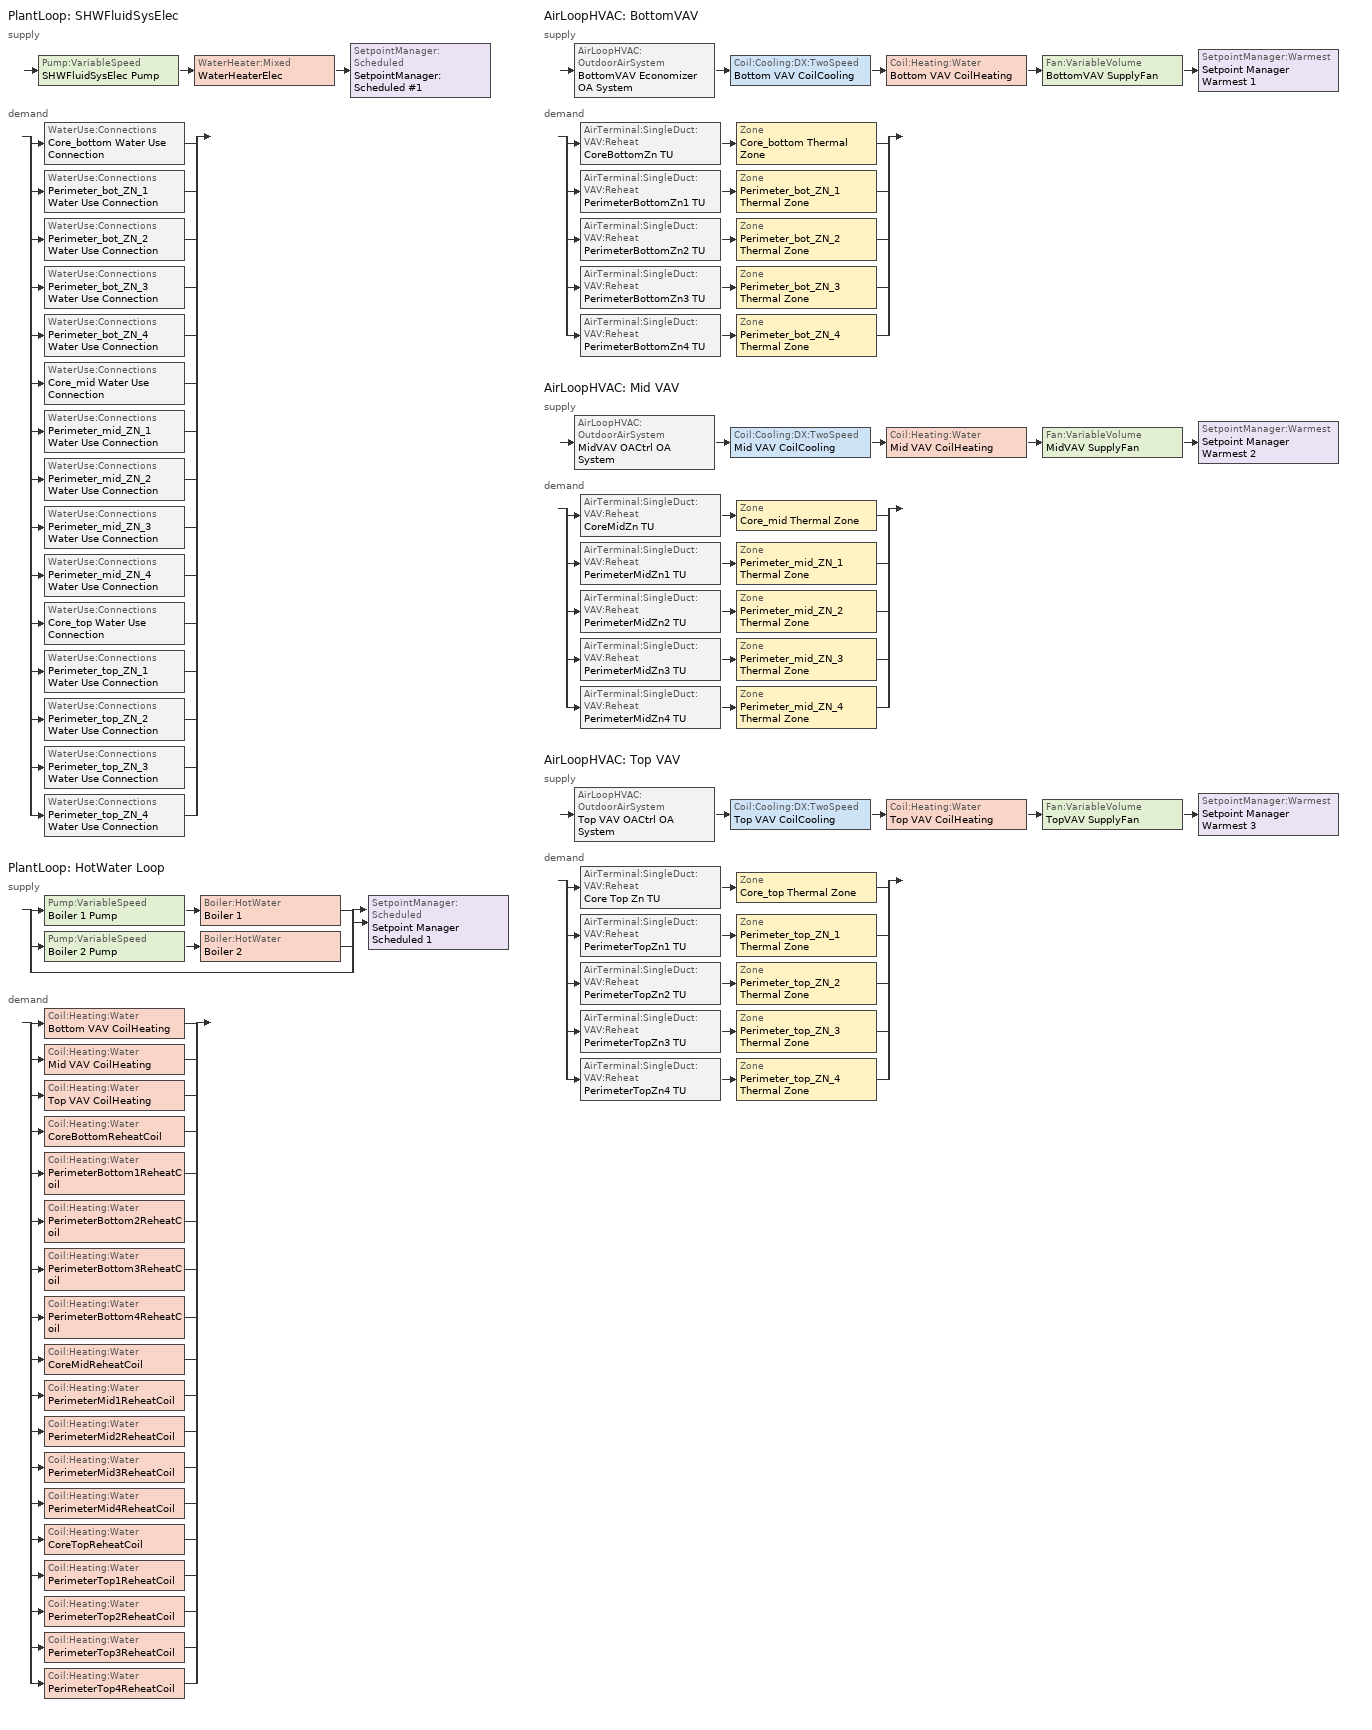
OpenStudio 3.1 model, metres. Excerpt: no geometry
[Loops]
PlantLoop 'SHWFluidSysElec'
 supply: Pump:VariableSpeed 'SHWFluidSysElec Pump' > WaterHeater:Mixed 'WaterHeaterElec' > SetpointManager:Scheduled 'SetpointManager:Scheduled #1'
 demand: split
  | WaterUse:Connections 'Core_bottom Water Use Connection'
  | WaterUse:Connections 'Perimeter_bot_ZN_1 Water Use Connection'
  | WaterUse:Connections 'Perimeter_bot_ZN_2 Water Use Connection'
  | WaterUse:Connections 'Perimeter_bot_ZN_3 Water Use Connection'
  | WaterUse:Connections 'Perimeter_bot_ZN_4 Water Use Connection'
  | WaterUse:Connections 'Core_mid Water Use Connection'
  | WaterUse:Connections 'Perimeter_mid_ZN_1 Water Use Connection'
  | WaterUse:Connections 'Perimeter_mid_ZN_2 Water Use Connection'
  | WaterUse:Connections 'Perimeter_mid_ZN_3 Water Use Connection'
  | WaterUse:Connections 'Perimeter_mid_ZN_4 Water Use Connection'
  | WaterUse:Connections 'Core_top Water Use Connection'
  | WaterUse:Connections 'Perimeter_top_ZN_1 Water Use Connection'
  | WaterUse:Connections 'Perimeter_top_ZN_2 Water Use Connection'
  | WaterUse:Connections 'Perimeter_top_ZN_3 Water Use Connection'
  | WaterUse:Connections 'Perimeter_top_ZN_4 Water Use Connection'
PlantLoop 'HotWater Loop'
 supply: split
  | Pump:VariableSpeed 'Boiler 1 Pump' > Boiler:HotWater 'Boiler 1'
  | Pump:VariableSpeed 'Boiler 2 Pump' > Boiler:HotWater 'Boiler 2'
  | bypass
  join > SetpointManager:Scheduled 'Setpoint Manager Scheduled 1'
 demand: split
  | Coil:Heating:Water 'Bottom VAV CoilHeating'
  | Coil:Heating:Water 'Mid VAV CoilHeating'
  | Coil:Heating:Water 'Top VAV CoilHeating'
  | Coil:Heating:Water 'CoreBottomReheatCoil'
  | Coil:Heating:Water 'PerimeterBottom1ReheatCoil'
  | Coil:Heating:Water 'PerimeterBottom2ReheatCoil'
  | Coil:Heating:Water 'PerimeterBottom3ReheatCoil'
  | Coil:Heating:Water 'PerimeterBottom4ReheatCoil'
  | Coil:Heating:Water 'CoreMidReheatCoil'
  | Coil:Heating:Water 'PerimeterMid1ReheatCoil'
  | Coil:Heating:Water 'PerimeterMid2ReheatCoil'
  | Coil:Heating:Water 'PerimeterMid3ReheatCoil'
  | Coil:Heating:Water 'PerimeterMid4ReheatCoil'
  | Coil:Heating:Water 'CoreTopReheatCoil'
  | Coil:Heating:Water 'PerimeterTop1ReheatCoil'
  | Coil:Heating:Water 'PerimeterTop2ReheatCoil'
  | Coil:Heating:Water 'PerimeterTop3ReheatCoil'
  | Coil:Heating:Water 'PerimeterTop4ReheatCoil'
AirLoopHVAC 'BottomVAV'
 supply: AirLoopHVAC:OutdoorAirSystem 'BottomVAV Economizer OA System' > Coil:Cooling:DX:TwoSpeed 'Bottom VAV CoilCooling' > Coil:Heating:Water 'Bottom VAV CoilHeating' > Fan:VariableVolume 'BottomVAV SupplyFan' > SetpointManager:Warmest 'Setpoint Manager Warmest 1'
 demand: split
  | AirTerminal:SingleDuct:VAV:Reheat 'CoreBottomZn TU' > Zone 'Core_bottom Thermal Zone'
  | AirTerminal:SingleDuct:VAV:Reheat 'PerimeterBottomZn1 TU' > Zone 'Perimeter_bot_ZN_1 Thermal Zone'
  | AirTerminal:SingleDuct:VAV:Reheat 'PerimeterBottomZn2 TU' > Zone 'Perimeter_bot_ZN_2 Thermal Zone'
  | AirTerminal:SingleDuct:VAV:Reheat 'PerimeterBottomZn3 TU' > Zone 'Perimeter_bot_ZN_3 Thermal Zone'
  | AirTerminal:SingleDuct:VAV:Reheat 'PerimeterBottomZn4 TU' > Zone 'Perimeter_bot_ZN_4 Thermal Zone'
AirLoopHVAC 'Mid VAV'
 supply: AirLoopHVAC:OutdoorAirSystem 'MidVAV OACtrl OA System' > Coil:Cooling:DX:TwoSpeed 'Mid VAV CoilCooling' > Coil:Heating:Water 'Mid VAV CoilHeating' > Fan:VariableVolume 'MidVAV SupplyFan' > SetpointManager:Warmest 'Setpoint Manager Warmest 2'
 demand: split
  | AirTerminal:SingleDuct:VAV:Reheat 'CoreMidZn TU' > Zone 'Core_mid Thermal Zone'
  | AirTerminal:SingleDuct:VAV:Reheat 'PerimeterMidZn1 TU' > Zone 'Perimeter_mid_ZN_1 Thermal Zone'
  | AirTerminal:SingleDuct:VAV:Reheat 'PerimeterMidZn2 TU' > Zone 'Perimeter_mid_ZN_2 Thermal Zone'
  | AirTerminal:SingleDuct:VAV:Reheat 'PerimeterMidZn3 TU' > Zone 'Perimeter_mid_ZN_3 Thermal Zone'
  | AirTerminal:SingleDuct:VAV:Reheat 'PerimeterMidZn4 TU' > Zone 'Perimeter_mid_ZN_4 Thermal Zone'
AirLoopHVAC 'Top VAV'
 supply: AirLoopHVAC:OutdoorAirSystem 'Top VAV OACtrl OA System' > Coil:Cooling:DX:TwoSpeed 'Top VAV CoilCooling' > Coil:Heating:Water 'Top VAV CoilHeating' > Fan:VariableVolume 'TopVAV SupplyFan' > SetpointManager:Warmest 'Setpoint Manager Warmest 3'
 demand: split
  | AirTerminal:SingleDuct:VAV:Reheat 'Core Top Zn TU' > Zone 'Core_top Thermal Zone'
  | AirTerminal:SingleDuct:VAV:Reheat 'PerimeterTopZn1 TU' > Zone 'Perimeter_top_ZN_1 Thermal Zone'
  | AirTerminal:SingleDuct:VAV:Reheat 'PerimeterTopZn2 TU' > Zone 'Perimeter_top_ZN_2 Thermal Zone'
  | AirTerminal:SingleDuct:VAV:Reheat 'PerimeterTopZn3 TU' > Zone 'Perimeter_top_ZN_3 Thermal Zone'
  | AirTerminal:SingleDuct:VAV:Reheat 'PerimeterTopZn4 TU' > Zone 'Perimeter_top_ZN_4 Thermal Zone'
[Sizing:Zone] Zone Cooling Design Supply Air Temperature Input Method=TemperatureDifference; Zone Cooling Design Supply Air Temperature {C}=14; Zone Heating Design Supply Air Temperature Input Method=TemperatureDifference; Zone Heating Design Supply Air Temperature {C}=40; Zone Heating Design Supply Air Temperature Difference {deltaC}=13.8889; Zone Cooling Design Supply Air Humidity Ratio {kg-H2O/kg-air}=0.0085; Zone Heating Design Supply Air Humidity Ratio {kg-H2O/kg-air}=0.008; Zone Heating Sizing Factor=1; Zone Cooling Sizing Factor=1; Cooling Design Air Flow Method=DesignDay; Cooling Minimum Air Flow per Zone Floor Area {m3/s-m2}=0; Cooling Minimum Air Flow {m3/s}=0; Cooling Minimum Air Flow Fraction=0; Heating Design Air Flow Method=DesignDayWithLimit; Heating Maximum Air Flow per Zone Floor Area {m3/s-m2}=0; Heating Maximum Air Flow {m3/s}=0; Heating Maximum Air Flow Fraction=0.5; Account for Dedicated Outdoor Air System=No; Dedicated Outdoor Air System Control Strategy=NeutralSupplyAir; Dedicated Outdoor Air Low Setpoint Temperature for Design {C}=autosize; Dedicated Outdoor Air High Setpoint Temperature for Design {C}=autosize
Name | Zone Cooling Design Supply Air Temperature Difference {deltaC}
Core_bottom Thermal Zone; Core_mid Thermal Zone; Core_top Thermal Zone | 8.33333
Perimeter_bot_ZN_1 Thermal Zone; Perimeter_bot_ZN_2 Thermal Zone; Perimeter_bot_ZN_3 Thermal Zone; Perimeter_bot_ZN_4 Thermal Zone; Perimeter_mid_ZN_1 Thermal Zone; Perimeter_mid_ZN_2 Thermal Zone; Perimeter_mid_ZN_3 Thermal Zone; Perimeter_mid_ZN_4 Thermal Zone; Perimeter_top_ZN_1 Thermal Zone; Perimeter_top_ZN_2 Thermal Zone; Perimeter_top_ZN_3 Thermal Zone; Perimeter_top_ZN_4 Thermal Zone | 11.1111
[Zone equipment]
Core_bottom Thermal Zone: CoreBottomZn TU
Perimeter_bot_ZN_1 Thermal Zone: PerimeterBottomZn1 TU
Perimeter_bot_ZN_2 Thermal Zone: PerimeterBottomZn2 TU
Perimeter_bot_ZN_3 Thermal Zone: PerimeterBottomZn3 TU
Perimeter_bot_ZN_4 Thermal Zone: PerimeterBottomZn4 TU
Core_mid Thermal Zone: CoreMidZn TU
Perimeter_mid_ZN_1 Thermal Zone: PerimeterMidZn1 TU
Perimeter_mid_ZN_2 Thermal Zone: PerimeterMidZn2 TU
Perimeter_mid_ZN_3 Thermal Zone: PerimeterMidZn3 TU
Perimeter_mid_ZN_4 Thermal Zone: PerimeterMidZn4 TU
Core_top Thermal Zone: Core Top Zn TU
Perimeter_top_ZN_1 Thermal Zone: PerimeterTopZn1 TU
Perimeter_top_ZN_2 Thermal Zone: PerimeterTopZn2 TU
Perimeter_top_ZN_3 Thermal Zone: PerimeterTopZn3 TU
Perimeter_top_ZN_4 Thermal Zone: PerimeterTopZn4 TU
[PlantLoop] Glycol Concentration=0; Plant Loop Volume {m3}=Autocalculate; Load Distribution Scheme=Optimal
Name | Fluid Type | Maximum Loop Flow Rate {m3/s}
SHWFluidSysElec
HotWater Loop | Water | 0.00280573
[Sizing:Plant] Loop Type=Heating; Sizing Option=NonCoincident; Zone Timesteps in Averaging Window=1; Coincident Sizing Factor Mode=None
Name | Design Loop Exit Temperature {C} | Loop Design Temperature Difference {deltaC}
SHWFluidSysElec | 57.2222 | 44.4444
HotWater Loop | 71.1111 | 22.2222
[WaterHeater:Mixed]
WaterHeaterElec: Tank Volume {m3}=0.113562; Setpoint Temperature Schedule=WaterHeaterElec Setpoint Temp; Deadband Temperature Difference {deltaC}=2; Maximum Temperature Limit {C}=82.22; Heater Control Type=Cycle; Heater Maximum Capacity {W}=8743.98; Heater Fuel Type=Electricity; Heater Thermal Efficiency=0.99; Off Cycle Parasitic Fuel Consumption Rate {W}=0; Off Cycle Parasitic Heat Fraction to Tank=0.8; On Cycle Parasitic Fuel Consumption Rate {W}=0; Ambient Temperature Indicator=Schedule; Ambient Temperature Schedule=WaterHeaterElec Ambient Temperature; Off Cycle Loss Coefficient to Ambient Temperature {W/K}=0.284978; On Cycle Loss Coefficient to Ambient Temperature {W/K}=0.284978; Use Side Effectiveness=1; Source Side Effectiveness=1; Use Side Design Flow Rate {m3/s}=autosize; Source Side Design Flow Rate {m3/s}=autosize; Indirect Water Heating Recovery Time {hr}=1.5; Source Side Flow Control Mode=IndirectHeatPrimarySetpoint
[Pump:VariableSpeed] Pump Control Type=Intermittent; Skin Loss Radiative Fraction=0.5; Design Power Sizing Method=PowerPerFlowPerPressure; Design Electric Power per Unit Flow Rate {W/(m3/s)}=348701.1; Design Shaft Power per Unit Flow Rate per Unit Head {W-s/m3-Pa}=1.28205; Design Minimum Flow Rate Fraction=0
Name | Rated Pump Head {Pa} | Rated Flow Rate {m3/s} | Rated Power Consumption {W} | Motor Efficiency | Coefficient 1 of the Part Load Performance Curve | Coefficient 2 of the Part Load Performance Curve | Coefficient 3 of the Part Load Performance Curve | Coefficient 4 of the Part Load Performance Curve | Minimum Flow Rate {m3/s}
SHWFluidSysElec Pump | 0
Boiler 1 Pump; Boiler 2 Pump | 180527 | 0.00140287 | 422.482 | 0.855 | 0.0273 | -0.1317 | 0.6642 | 0.4445 | 0
[SetpointManager:Scheduled] Control Variable=Temperature
Name | Schedule | Setpoint Node or NodeList
SetpointManager:Scheduled #1 | SHWFluidSysElec Supply Temp Schedule | SHWFluidSysElec Supply Mixer Outlet Node
Setpoint Manager Scheduled 1 | HotWater Loop Supply Temp Schedule | HotWater Loop Supply Mixer Outlet Node
[WaterUse:Connections] Drain Water Heat Exchanger Type=None; Drain Water Heat Exchanger Destination=Plant
Name | Water Use Equipment Name 1
Core_bottom Water Use Connection | Core_bottom Water Use Equipment
Perimeter_bot_ZN_1 Water Use Connection | Perimeter_bot_ZN_1 Water Use Equipment
Perimeter_bot_ZN_2 Water Use Connection | Perimeter_bot_ZN_2 Water Use Equipment
Perimeter_bot_ZN_3 Water Use Connection | Perimeter_bot_ZN_3 Water Use Equipment
Perimeter_bot_ZN_4 Water Use Connection | Perimeter_bot_ZN_4 Water Use Equipment
Core_mid Water Use Connection | Core_mid Water Use Equipment
Perimeter_mid_ZN_1 Water Use Connection | Perimeter_mid_ZN_1 Water Use Equipment
Perimeter_mid_ZN_2 Water Use Connection | Perimeter_mid_ZN_2 Water Use Equipment
Perimeter_mid_ZN_3 Water Use Connection | Perimeter_mid_ZN_3 Water Use Equipment
Perimeter_mid_ZN_4 Water Use Connection | Perimeter_mid_ZN_4 Water Use Equipment
Core_top Water Use Connection | Core_top Water Use Equipment
Perimeter_top_ZN_1 Water Use Connection | Perimeter_top_ZN_1 Water Use Equipment
Perimeter_top_ZN_2 Water Use Connection | Perimeter_top_ZN_2 Water Use Equipment
Perimeter_top_ZN_3 Water Use Connection | Perimeter_top_ZN_3 Water Use Equipment
Perimeter_top_ZN_4 Water Use Connection | Perimeter_top_ZN_4 Water Use Equipment
[WaterUse:Equipment:Definition]
Name | Peak Flow Rate {m3/s} | Target Temperature Schedule
Core_bottom Water Use Definition | 1.00188e-05 | Core_bottom Target SHW Temp
Perimeter_bot_ZN_1 Water Use Definition | 2.11203e-06 | Perimeter_bot_ZN_1 Target SHW Temp
Perimeter_bot_ZN_2 Water Use Definition | 1.3371e-06 | Perimeter_bot_ZN_2 Target SHW Temp
Perimeter_bot_ZN_3 Water Use Definition | 2.11203e-06 | Perimeter_bot_ZN_3 Target SHW Temp
Perimeter_bot_ZN_4 Water Use Definition | 1.33701e-06 | Perimeter_bot_ZN_4 Target SHW Temp
Core_mid Water Use Definition | 1.00188e-05 | Core_mid Target SHW Temp
Perimeter_mid_ZN_1 Water Use Definition | 2.11203e-06 | Perimeter_mid_ZN_1 Target SHW Temp
Perimeter_mid_ZN_2 Water Use Definition | 1.3371e-06 | Perimeter_mid_ZN_2 Target SHW Temp
Perimeter_mid_ZN_3 Water Use Definition | 2.11203e-06 | Perimeter_mid_ZN_3 Target SHW Temp
Perimeter_mid_ZN_4 Water Use Definition | 1.33701e-06 | Perimeter_mid_ZN_4 Target SHW Temp
Core_top Water Use Definition | 1.00188e-05 | Core_top Target SHW Temp
Perimeter_top_ZN_1 Water Use Definition | 2.11203e-06 | Perimeter_top_ZN_1 Target SHW Temp
Perimeter_top_ZN_2 Water Use Definition | 1.3371e-06 | Perimeter_top_ZN_2 Target SHW Temp
Perimeter_top_ZN_3 Water Use Definition | 2.11203e-06 | Perimeter_top_ZN_3 Target SHW Temp
Perimeter_top_ZN_4 Water Use Definition | 1.33701e-06 | Perimeter_top_ZN_4 Target SHW Temp
[WaterUse:Equipment] Flow Rate Fraction Schedule=OfficeServiceHotWater
Name | Water Use Equipment Definition
Core_bottom Water Use Equipment | Core_bottom Water Use Definition
Perimeter_bot_ZN_1 Water Use Equipment | Perimeter_bot_ZN_1 Water Use Definition
Perimeter_bot_ZN_2 Water Use Equipment | Perimeter_bot_ZN_2 Water Use Definition
Perimeter_bot_ZN_3 Water Use Equipment | Perimeter_bot_ZN_3 Water Use Definition
Perimeter_bot_ZN_4 Water Use Equipment | Perimeter_bot_ZN_4 Water Use Definition
Core_mid Water Use Equipment | Core_mid Water Use Definition
Perimeter_mid_ZN_1 Water Use Equipment | Perimeter_mid_ZN_1 Water Use Definition
Perimeter_mid_ZN_2 Water Use Equipment | Perimeter_mid_ZN_2 Water Use Definition
Perimeter_mid_ZN_3 Water Use Equipment | Perimeter_mid_ZN_3 Water Use Definition
Perimeter_mid_ZN_4 Water Use Equipment | Perimeter_mid_ZN_4 Water Use Definition
Core_top Water Use Equipment | Core_top Water Use Definition
Perimeter_top_ZN_1 Water Use Equipment | Perimeter_top_ZN_1 Water Use Definition
Perimeter_top_ZN_2 Water Use Equipment | Perimeter_top_ZN_2 Water Use Definition
Perimeter_top_ZN_3 Water Use Equipment | Perimeter_top_ZN_3 Water Use Definition
Perimeter_top_ZN_4 Water Use Equipment | Perimeter_top_ZN_4 Water Use Definition
[Boiler:HotWater] Fuel Type=NaturalGas; Nominal Capacity {W}=130383; Nominal Thermal Efficiency=0.84; Efficiency Curve Temperature Evaluation Variable=LeavingBoiler; Normalized Boiler Efficiency Curve=BlrHWBlrFIRRatio_fQRatioSI; Design Water Flow Rate {m3/s}=0.00140365; Water Outlet Upper Temperature Limit {C}=99; Boiler Flow Mode=LeavingSetpointModulated; Parasitic Electric Load {W}=38.9064; Sizing Factor=1
Boiler 1; Boiler 2
[AirLoopHVAC] Availability Schedule=OfficeHVACAvail; Design Return Air Flow Fraction of Supply Air Flow=1
Name | Design Supply Air Flow Rate {m3/s}
BottomVAV | 6.35529
Mid VAV | 6.62614
Top VAV | 7.10828
[Sizing:System] Type of Load to Size On=Sensible; Design Outdoor Air Flow Rate {m3/s}=Autosize; Central Heating Maximum System Air Flow Ratio=0.5; Preheat Design Temperature {C}=5.68434e-14; Preheat Design Humidity Ratio {kg-H2O/kg-Air}=0; Precool Design Temperature {C}=5.68434e-14; Precool Design Humidity Ratio {kg-H2O/kg-Air}=0; Central Cooling Design Supply Air Temperature {C}=12.7778; Central Heating Design Supply Air Temperature {C}=15.5556; Sizing Option=Coincident; 100% Outdoor Air in Cooling=No; 100% Outdoor Air in Heating=No; Central Cooling Design Supply Air Humidity Ratio {kg-H2O/kg-Air}=0.0085; Central Heating Design Supply Air Humidity Ratio {kg-H2O/kg-Air}=0.008; Cooling Design Air Flow Method=DesignDay; Cooling Design Air Flow Rate {m3/s}=0; Heating Design Air Flow Method=DesignDay; Heating Design Air Flow Rate {m3/s}=0; System Outdoor Air Method=ZoneSum; Zone Maximum Outdoor Air Fraction=1; Cooling Supply Air Flow Rate Per Floor Area {m3/s-m2}=0.00996765; Cooling Fraction of Autosized Cooling Supply Air Flow Rate=1; Cooling Supply Air Flow Rate Per Unit Cooling Capacity {m3/s-W}=3.94755e-05; Heating Supply Air Flow Rate Per Floor Area {m3/s-m2}=0.00996765; Heating Fraction of Autosized Heating Supply Air Flow Rate=1; Heating Fraction of Autosized Cooling Supply Air Flow Rate=1; Heating Supply Air Flow Rate Per Unit Heating Capacity {m3/s-W}=3.15882e-05; Cooling Design Capacity Method=CoolingDesignCapacity; Cooling Design Capacity {W}=autosize; Cooling Design Capacity Per Floor Area {W/m2}=234.7; Fraction of Autosized Cooling Design Capacity=1; Heating Design Capacity Method=HeatingDesignCapacity; Heating Design Capacity {W}=autosize; Heating Design Capacity Per Floor Area {W/m2}=157; Fraction of Autosized Heating Design Capacity=1; Central Cooling Capacity Control Method=OnOff
BottomVAV; Mid VAV; Top VAV
[Fan:VariableVolume] Availability Schedule=Always On Discrete; Fan Total Efficiency=0.6045; Pressure Rise {Pa}=1235.35; Fan Power Minimum Flow Rate Input Method=FixedFlowRate; Fan Power Minimum Flow Fraction=0; Fan Power Minimum Air Flow Rate {m3/s}=1.26548; Motor Efficiency=0.93; Motor In Airstream Fraction=1; Fan Power Coefficient 1=0.04076; Fan Power Coefficient 2=0.088045; Fan Power Coefficient 3=-0.072926; Fan Power Coefficient 4=0.94374; Fan Power Coefficient 5=0
Name | Maximum Flow Rate {m3/s}
BottomVAV SupplyFan | 6.35529
MidVAV SupplyFan | 6.62614
TopVAV SupplyFan | 7.10828
[Coil:Heating:Water] Availability Schedule=Always On Discrete; Performance Input Method=NominalCapacity; Rated Inlet Water Temperature {C}=71.1111; Rated Inlet Air Temperature {C}=16.6; Rated Outlet Water Temperature {C}=48.8889; Rated Outlet Air Temperature {C}=32.2
Name | Rated Capacity {W}
Bottom VAV CoilHeating | 19549.8
Mid VAV CoilHeating | 18585.6
Top VAV CoilHeating | 16814.3
CoreBottomReheatCoil | 18326.3
PerimeterBottom1ReheatCoil | 14241.1
PerimeterBottom2ReheatCoil | 9362.8
PerimeterBottom3ReheatCoil | 14232.8
PerimeterBottom4ReheatCoil | 9354.18
CoreMidReheatCoil | 25014.5
PerimeterMid1ReheatCoil | 14741
PerimeterMid2ReheatCoil | 9667.21
PerimeterMid3ReheatCoil | 14741.4
PerimeterMid4ReheatCoil | 9667.15
CoreTopReheatCoil | 49180.5
PerimeterTop1ReheatCoil | 18491.9
PerimeterTop2ReheatCoil | 12140.3
PerimeterTop3ReheatCoil | 18502
PerimeterTop4ReheatCoil | 12142.4
[Controller:WaterCoil] Action=Normal; Minimum Actuated Flow {m3/s}=0
Controller Water Coil 1: Water Coil=Bottom VAV CoilHeating; Controller Convergence Tolerance {deltaC}=0.1; Maximum Actuated Flow {m3/s}=0.000263081
Controller Water Coil 2: Water Coil=Mid VAV CoilHeating; Controller Convergence Tolerance {deltaC}=0.1; Maximum Actuated Flow {m3/s}=0.000250105
Controller Water Coil 3: Water Coil=Top VAV CoilHeating; Controller Convergence Tolerance {deltaC}=0.1; Maximum Actuated Flow {m3/s}=0.000226269
Controller Water Coil 4: Water Coil=CoreBottomReheatCoil
Controller Water Coil 5: Water Coil=PerimeterBottom1ReheatCoil
Controller Water Coil 6: Water Coil=PerimeterBottom2ReheatCoil
Controller Water Coil 7: Water Coil=PerimeterBottom3ReheatCoil
Controller Water Coil 8: Water Coil=PerimeterBottom4ReheatCoil
Controller Water Coil 9: Water Coil=CoreMidReheatCoil
Controller Water Coil 10: Water Coil=PerimeterMid1ReheatCoil
Controller Water Coil 11: Water Coil=PerimeterMid2ReheatCoil
Controller Water Coil 12: Water Coil=PerimeterMid3ReheatCoil
Controller Water Coil 13: Water Coil=PerimeterMid4ReheatCoil
Controller Water Coil 14: Water Coil=CoreTopReheatCoil
Controller Water Coil 15: Water Coil=PerimeterTop1ReheatCoil
Controller Water Coil 16: Water Coil=PerimeterTop2ReheatCoil
Controller Water Coil 17: Water Coil=PerimeterTop3ReheatCoil
Controller Water Coil 18: Water Coil=PerimeterTop4ReheatCoil
[Coil:Cooling:DX:TwoSpeed] Availability Schedule=Always On Discrete; Rated High Speed Sensible Heat Ratio=Autosize; Rated High Speed COP {W/W}=3.42235; Unit Internal Static Air Pressure {Pa}=773.3; Total Cooling Capacity Function of Temperature Curve=CoilClgDXQRatio_fTwbToadbSI; Total Cooling Capacity Function of Flow Fraction Curve=CoilClgDXDblQRatio_fCFMRatio; Energy Input Ratio Function of Temperature Curve=CoilClgDXEIRRatio_fTwbToadbSI; Energy Input Ratio Function of Flow Fraction Curve=CoilClgDXDblEIRRatio_fCFMRatio; Part Load Fraction Correlation Curve=CoilClgDXEIRRatio_fQFrac; Rated Low Speed Sensible Heat Ratio=Autosize; Rated Low Speed COP {W/W}=3.42235; Condenser Type=AirCooled; Minimum Outdoor Dry-Bulb Temperature for Compressor Operation {C}=-25; High Speed Evaporative Condenser Effectiveness=0; High Speed Evaporative Condenser Air Flow Rate {m3/s}=Autosize; High Speed Evaporative Condenser Pump Rated Power Consumption {W}=Autosize; Low Speed Evaporative Condenser Effectiveness=0; Low Speed Evaporative Condenser Air Flow Rate {m3/s}=Autosize; Low Speed Evaporative Condenser Pump Rated Power Consumption {W}=Autosize; Basin Heater Capacity {W/K}=0; Basin Heater Setpoint Temperature {C}=10
Name | Rated High Speed Total Cooling Capacity {W} | Rated High Speed Air Flow Rate {m3/s} | Rated Low Speed Total Cooling Capacity {W} | Rated Low Speed Air Flow Rate {m3/s} | Low Speed Total Cooling Capacity Function of Temperature Curve | Low Speed Energy Input Ratio Function of Temperature Curve
Bottom VAV CoilCooling | 141239 | 6.35529 | 70619.7 | 3.17765 | CoilClgDXQRatio_fTwbToadbSI 1 | CoilClgDXEIRRatio_fTwbToadbSI 1
Mid VAV CoilCooling | 146453 | 6.62614 | 73226.4 | 3.31307 | CoilClgDXQRatio_fTwbToadbSI 2 | CoilClgDXEIRRatio_fTwbToadbSI 2
Top VAV CoilCooling | 153997 | 7.10828 | 76998.7 | 3.55414 | CoilClgDXQRatio_fTwbToadbSI 3 | CoilClgDXEIRRatio_fTwbToadbSI 3
[Controller:OutdoorAir] Minimum Outdoor Air Flow Rate {m3/s}=0; Maximum Outdoor Air Flow Rate {m3/s}=Autosize; Economizer Control Type=FixedDryBulb; Economizer Control Action Type=ModulateFlow; Economizer Maximum Limit Dry-Bulb Temperature {C}=23.8889; Economizer Maximum Limit Enthalpy {J/kg}=116300; Lockout Type=NoLockout; Minimum Limit Type=FixedMinimum; High Humidity Control=No; Heat Recovery Bypass Control Type=BypassWhenWithinEconomizerLimits
Name | Minimum Outdoor Air Schedule | Maximum Fraction of Outdoor Air Schedule | Controller Mechanical Ventilation
BottomVAV Economizer | BottomVAV Economizer Schedule | BottomVAV Economizer Max OA Schedule | BottomVAV Economizer Mech Vent Controller
MidVAV OACtrl | MidVAV OACtrl Schedule | MidVAV OACtrl Max OA Schedule | MidVAV OACtrl Mech Vent Controller
Top VAV OACtrl | Top VAV OACtrl Schedule | Top VAV OACtrl Max OA Schedule | Top VAV OACtrl Mech Vent Controller
[Controller:MechanicalVentilation] Availability Schedule=Always On Discrete; System Outdoor Air Method=ZoneSum
BottomVAV Economizer Mech Vent Controller; MidVAV OACtrl Mech Vent Controller; Top VAV OACtrl Mech Vent Controller
[AirLoopHVAC:OutdoorAirSystem]
Name | Controller
BottomVAV Economizer OA System | BottomVAV Economizer
MidVAV OACtrl OA System | MidVAV OACtrl
Top VAV OACtrl OA System | Top VAV OACtrl
[SetpointManager:Warmest] Control Variable=Temperature; Minimum Setpoint Temperature {C}=12.7778; Maximum Setpoint Temperature {C}=15.5556; Strategy=MaximumTemperature
Name | Setpoint Node or NodeList
Setpoint Manager Warmest 1 | BottomVAV SupplyFan Outlet Node
Setpoint Manager Warmest 2 | MidVAV SupplyFan Outlet Node
Setpoint Manager Warmest 3 | TopVAV SupplyFan Outlet Node
[AirTerminal:SingleDuct:VAV:Reheat] Availability Schedule=Always On Discrete; Zone Minimum Air Flow Input Method=FixedFlowRate; Constant Minimum Air Flow Fraction=0.3; Maximum Hot Water or Steam Flow Rate {m3/s}=AutoSize; Minimum Hot Water or Steam Flow Rate {m3/s}=0; Convergence Tolerance=0.001; Damper Heating Action=Reverse; Maximum Reheat Air Temperature {C}=35; Control For Outdoor Air=No
Name | Maximum Air Flow Rate {m3/s} | Fixed Minimum Air Flow Rate {m3/s} | Reheat Coil | Maximum Flow Fraction During Reheat
CoreBottomZn TU | 3.54673 | 0.749457 | CoreBottomReheatCoil | 0.499999
PerimeterBottomZn1 TU | 0.918537 | 0.157991 | PerimeterBottom1ReheatCoil | 0.5
PerimeterBottomZn2 TU | 0.592808 | 0.100022 | PerimeterBottom2ReheatCoil | 0.5
PerimeterBottomZn3 TU | 0.663586 | 0.157991 | PerimeterBottom3ReheatCoil | 0.499999
PerimeterBottomZn4 TU | 0.633778 | 0.100015 | PerimeterBottom4ReheatCoil | 0.499999
CoreMidZn TU | 3.76856 | 0.749457 | CoreMidReheatCoil | 0.5
PerimeterMidZn1 TU | 1.09816 | 0.157991 | PerimeterMid1ReheatCoil | 0.5
PerimeterMidZn2 TU | 0.70021 | 0.100022 | PerimeterMid2ReheatCoil | 0.500001
PerimeterMidZn3 TU | 0.740235 | 0.157991 | PerimeterMid3ReheatCoil | 0.500001
PerimeterMidZn4 TU | 0.767788 | 0.100015 | PerimeterMid4ReheatCoil | 0.500001
Core Top Zn TU | 3.83617 | 0.749457 | CoreTopReheatCoil | 0.499999
PerimeterTopZn1 TU | 1.13197 | 0.157991 | PerimeterTop1ReheatCoil | 0.499998
PerimeterTopZn2 TU | 0.695429 | 0.100022 | PerimeterTop2ReheatCoil | 0.499999
PerimeterTopZn3 TU | 0.751331 | 0.157991 | PerimeterTop3ReheatCoil | 0.5
PerimeterTopZn4 TU | 0.814072 | 0.100015 | PerimeterTop4ReheatCoil | 0.500001
[Curve:Biquadratic] Minimum Value of x=13.89; Maximum Value of x=25; Minimum Value of y=23.89; Maximum Value of y=46.11; Minimum Curve Output=0.77
Name | Coefficient1 Constant | Coefficient2 x | Coefficient3 x**2 | Coefficient4 y | Coefficient5 y**2 | Coefficient6 x*y | Maximum Curve Output
CoilClgDXQRatio_fTwbToadbSI; CoilClgDXQRatio_fTwbToadbSI 1; CoilClgDXQRatio_fTwbToadbSI 2; CoilClgDXQRatio_fTwbToadbSI 3 | 0.86779 | 0.014245 | 0.000554 | -0.007569 | 3.2e-05 | -0.000191 | 1.29
CoilClgDXEIRRatio_fTwbToadbSI; CoilClgDXEIRRatio_fTwbToadbSI 1; CoilClgDXEIRRatio_fTwbToadbSI 2; CoilClgDXEIRRatio_fTwbToadbSI 3 | 0.116709 | 0.028458 | -0.000411 | 0.021422 | 0.000162 | -0.00068 | 1.33
[Curve:Cubic]
Name | Coefficient1 Constant | Coefficient2 x | Coefficient3 x**2 | Coefficient4 x**3 | Minimum Value of x | Maximum Value of x | Minimum Curve Output | Maximum Curve Output
CoilClgDXEIRRatio_fQFrac | 0 | 5.1091 | -8.5515 | 4.4744 | 0.7 | 1 | 0.92 | 1
CoilClgDXDblEIRRatio_fCFMRatio | 1.00795 | 0.345441 | -0.692289 | 0.338899 | 0 | 100
CoilClgDXDblQRatio_fCFMRatio | 0.472786 | 1.24334 | -1.03871 | 0.322578 | 0 | 100 | 0.47
[Curve:Quadratic]
BlrHWBlrFIRRatio_fQRatioSI: Coefficient1 Constant=0.6267; Coefficient2 x=0.674; Coefficient3 x**2=-0.3073; Minimum Value of x=0; Maximum Value of x=100; Minimum Curve Output=0.75
[Schedule:Day]
OnDay; AllOnHVACAvailDay; BottomVAV Economizer Schedule Week 1 Summer; BottomVAV Economizer Schedule Week 1 Winter; MidVAV OACtrl Schedule Week 1 Summer; MidVAV OACtrl Schedule Week 1 Winter; Top VAV OACtrl Schedule Week 1 Summer; Top VAV OACtrl Schedule Week 1 Winter: 1, 0, 1, 2, 0, 1, 3, 0, 1, 4, 0, 1, 5, 0, 1, 6, 0, 1, 7, 0, 1, 8, 0, 1, 9, 0, 1, 10, 0, 1, 11, 0, 1, 12, 0, 1, 13, 0, 1, 14, 0, 1, 15, 0, 1, 16, 0, 1, 17, 0, 1, 18, 0, 1, 19, 0, 1, 20, 0, 1, 21, 0, 1, 22, 0, 1, 23, 0, 1, 24, 0, 1
OffDay; OfficeHVACAvailSun; BottomVAV Economizer Schedule Week 1 Sunday; BottomVAV Economizer Schedule Week 1 Holiday; BottomVAV Economizer Schedule Week 1 Custom 1; BottomVAV Economizer Schedule Week 1 Custom 2; MidVAV OACtrl Schedule Week 1 Sunday; MidVAV OACtrl Schedule Week 1 Holiday; MidVAV OACtrl Schedule Week 1 Custom 1; MidVAV OACtrl Schedule Week 1 Custom 2; Top VAV OACtrl Schedule Week 1 Sunday; Top VAV OACtrl Schedule Week 1 Holiday; Top VAV OACtrl Schedule Week 1 Custom 1; Top VAV OACtrl Schedule Week 1 Custom 2: 1, 0, 0, 2, 0, 0, 3, 0, 0, 4, 0, 0, 5, 0, 0, 6, 0, 0, 7, 0, 0, 8, 0, 0, 9, 0, 0, 10, 0, 0, 11, 0, 0, 12, 0, 0, 13, 0, 0, 14, 0, 0, 15, 0, 0, 16, 0, 0, 17, 0, 0, 18, 0, 0, 19, 0, 0, 20, 0, 0, 21, 0, 0, 22, 0, 0, 23, 0, 0, 24, 0, 0
OfficeServiceHotWaterSun: 1, 0, 0.04, 2, 0, 0.04, 3, 0, 0.04, 4, 0, 0.04, 5, 0, 0.04, 6, 0, 0.07, 7, 0, 0.04, 8, 0, 0.04, 9, 0, 0.04, 10, 0, 0.04, 11, 0, 0.04, 12, 0, 0.06, 13, 0, 0.06, 14, 0, 0.09, 15, 0, 0.06, 16, 0, 0.04, 17, 0, 0.04, 18, 0, 0.04, 19, 0, 0.04, 20, 0, 0.04, 21, 0, 0.04, 22, 0, 0.07, 23, 0, 0.04, 24, 0, 0.04
OfficeServiceHotWaterWD: 1, 0, 0.05, 2, 0, 0.05, 3, 0, 0.05, 4, 0, 0.05, 5, 0, 0.05, 6, 0, 0.08, 7, 0, 0.07, 8, 0, 0.19, 9, 0, 0.35, 10, 0, 0.38, 11, 0, 0.39, 12, 0, 0.47, 13, 0, 0.57, 14, 0, 0.54, 15, 0, 0.34, 16, 0, 0.33, 17, 0, 0.44, 18, 0, 0.26, 19, 0, 0.21, 20, 0, 0.15, 21, 0, 0.17, 22, 0, 0.08, 23, 0, 0.05, 24, 0, 0.05
OfficeServiceHotWaterSat: 1, 0, 0.05, 2, 0, 0.05, 3, 0, 0.05, 4, 0, 0.05, 5, 0, 0.05, 6, 0, 0.08, 7, 0, 0.07, 8, 0, 0.11, 9, 0, 0.15, 10, 0, 0.21, 11, 0, 0.19, 12, 0, 0.23, 13, 0, 0.2, 14, 0, 0.19, 15, 0, 0.15, 16, 0, 0.12, 17, 0, 0.14, 18, 0, 0.07, 19, 0, 0.07, 20, 0, 0.07, 21, 0, 0.07, 22, 0, 0.09, 23, 0, 0.05, 24, 0, 0.05
OfficeHVACAvailWD; BottomVAV Economizer Schedule Week 1 Monday; BottomVAV Economizer Schedule Week 1 Tuesday; BottomVAV Economizer Schedule Week 1 Wednesday; BottomVAV Economizer Schedule Week 1 Thursday; BottomVAV Economizer Schedule Week 1 Friday; MidVAV OACtrl Schedule Week 1 Monday; MidVAV OACtrl Schedule Week 1 Tuesday; MidVAV OACtrl Schedule Week 1 Wednesday; MidVAV OACtrl Schedule Week 1 Thursday; MidVAV OACtrl Schedule Week 1 Friday; Top VAV OACtrl Schedule Week 1 Monday; Top VAV OACtrl Schedule Week 1 Tuesday; Top VAV OACtrl Schedule Week 1 Wednesday; Top VAV OACtrl Schedule Week 1 Thursday; Top VAV OACtrl Schedule Week 1 Friday: 1, 0, 0, 2, 0, 0, 3, 0, 0, 4, 0, 0, 5, 0, 0, 6, 0, 1, 7, 0, 1, 8, 0, 1, 9, 0, 1, 10, 0, 1, 11, 0, 1, 12, 0, 1, 13, 0, 1, 14, 0, 1, 15, 0, 1, 16, 0, 1, 17, 0, 1, 18, 0, 1, 19, 0, 1, 20, 0, 1, 21, 0, 1, 22, 0, 1, 23, 0, 1, 24, 0, 1
OfficeHVACAvailSat; BottomVAV Economizer Schedule Week 1 Saturday; MidVAV OACtrl Schedule Week 1 Saturday; Top VAV OACtrl Schedule Week 1 Saturday: 1, 0, 0, 2, 0, 0, 3, 0, 0, 4, 0, 0, 5, 0, 0, 6, 0, 1, 7, 0, 1, 8, 0, 1, 9, 0, 1, 10, 0, 1, 11, 0, 1, 12, 0, 1, 13, 0, 1, 14, 0, 1, 15, 0, 1, 16, 0, 1, 17, 0, 1, 18, 0, 1, 19, 0, 1, 20, 0, 0, 21, 0, 0, 22, 0, 0, 23, 0, 0, 24, 0, 0
Schedule:Day #2: 24, 0, 20
Schedule:Day #5; Schedule:Day #6; Schedule:Day #7; Schedule:Day #9; Schedule:Day #11; Schedule:Day #13; Schedule:Day #15; Schedule:Day #17; Schedule:Day #19; Schedule:Day #21; Schedule:Day #23; Schedule:Day #25; Schedule:Day #27; Schedule:Day #29; Schedule:Day #31; Schedule:Day #33; Schedule:Day #35: 24, 0, 57.2222
Schedule Day 1: 24, 0, 71.1111
Schedule Day 2; Schedule Day 3; Schedule Day 4: 24, 0, 1
[Schedule:Week]
OfficeServiceHotWaterWk: OfficeServiceHotWaterSun, OfficeServiceHotWaterWD, OfficeServiceHotWaterWD, OfficeServiceHotWaterWD, OfficeServiceHotWaterWD, OfficeServiceHotWaterWD, OfficeServiceHotWaterSat, OfficeServiceHotWaterSun, OnDay, OffDay, OfficeServiceHotWaterSun, OfficeServiceHotWaterSun
OfficeHVACAvailWk: OfficeHVACAvailSun, OfficeHVACAvailWD, OfficeHVACAvailWD, OfficeHVACAvailWD, OfficeHVACAvailWD, OfficeHVACAvailWD, OfficeHVACAvailSat, OfficeHVACAvailSun, AllOnHVACAvailDay, AllOnHVACAvailDay, OfficeHVACAvailSun, OfficeHVACAvailSun
BottomVAV Economizer Schedule Week 1: BottomVAV Economizer Schedule Week 1 Sunday, BottomVAV Economizer Schedule Week 1 Monday, BottomVAV Economizer Schedule Week 1 Tuesday, BottomVAV Economizer Schedule Week 1 Wednesday, BottomVAV Economizer Schedule Week 1 Thursday, BottomVAV Economizer Schedule Week 1 Friday, BottomVAV Economizer Schedule Week 1 Saturday, BottomVAV Economizer Schedule Week 1 Holiday, BottomVAV Economizer Schedule Week 1 Summer, BottomVAV Economizer Schedule Week 1 Winter, BottomVAV Economizer Schedule Week 1 Custom 1, BottomVAV Economizer Schedule Week 1 Custom 2
MidVAV OACtrl Schedule Week 1: MidVAV OACtrl Schedule Week 1 Sunday, MidVAV OACtrl Schedule Week 1 Monday, MidVAV OACtrl Schedule Week 1 Tuesday, MidVAV OACtrl Schedule Week 1 Wednesday, MidVAV OACtrl Schedule Week 1 Thursday, MidVAV OACtrl Schedule Week 1 Friday, MidVAV OACtrl Schedule Week 1 Saturday, MidVAV OACtrl Schedule Week 1 Holiday, MidVAV OACtrl Schedule Week 1 Summer, MidVAV OACtrl Schedule Week 1 Winter, MidVAV OACtrl Schedule Week 1 Custom 1, MidVAV OACtrl Schedule Week 1 Custom 2
Top VAV OACtrl Schedule Week 1: Top VAV OACtrl Schedule Week 1 Sunday, Top VAV OACtrl Schedule Week 1 Monday, Top VAV OACtrl Schedule Week 1 Tuesday, Top VAV OACtrl Schedule Week 1 Wednesday, Top VAV OACtrl Schedule Week 1 Thursday, Top VAV OACtrl Schedule Week 1 Friday, Top VAV OACtrl Schedule Week 1 Saturday, Top VAV OACtrl Schedule Week 1 Holiday, Top VAV OACtrl Schedule Week 1 Summer, Top VAV OACtrl Schedule Week 1 Winter, Top VAV OACtrl Schedule Week 1 Custom 1, Top VAV OACtrl Schedule Week 1 Custom 2
[Schedule:Year]
OfficeServiceHotWater: 12, 31, OfficeServiceHotWaterWk
OfficeHVACAvail: 12, 31, OfficeHVACAvailWk
BottomVAV Economizer Schedule: 12, 31, BottomVAV Economizer Schedule Week 1
MidVAV OACtrl Schedule: 12, 31, MidVAV OACtrl Schedule Week 1
Top VAV OACtrl Schedule: 12, 31, Top VAV OACtrl Schedule Week 1
[Schedule:Ruleset]
Name | Default Day Schedule
WaterHeaterElec Ambient Temperature | Schedule:Day #2
WaterHeaterElec Setpoint Temp | Schedule:Day #5
SHWFluidSysElec Supply Temp Schedule | Schedule:Day #6
Core_bottom Target SHW Temp | Schedule:Day #7
Perimeter_bot_ZN_1 Target SHW Temp | Schedule:Day #9
Perimeter_bot_ZN_2 Target SHW Temp | Schedule:Day #11
Perimeter_bot_ZN_3 Target SHW Temp | Schedule:Day #13
Perimeter_bot_ZN_4 Target SHW Temp | Schedule:Day #15
Core_mid Target SHW Temp | Schedule:Day #17
Perimeter_mid_ZN_1 Target SHW Temp | Schedule:Day #19
Perimeter_mid_ZN_2 Target SHW Temp | Schedule:Day #21
Perimeter_mid_ZN_3 Target SHW Temp | Schedule:Day #23
Perimeter_mid_ZN_4 Target SHW Temp | Schedule:Day #25
Core_top Target SHW Temp | Schedule:Day #27
Perimeter_top_ZN_1 Target SHW Temp | Schedule:Day #29
Perimeter_top_ZN_2 Target SHW Temp | Schedule:Day #31
Perimeter_top_ZN_3 Target SHW Temp | Schedule:Day #33
Perimeter_top_ZN_4 Target SHW Temp | Schedule:Day #35
HotWater Loop Supply Temp Schedule | Schedule Day 1
BottomVAV Economizer Max OA Schedule | Schedule Day 2
MidVAV OACtrl Max OA Schedule | Schedule Day 3
Top VAV OACtrl Max OA Schedule | Schedule Day 4
[Schedule:Constant]
Always On Discrete: Value=1
